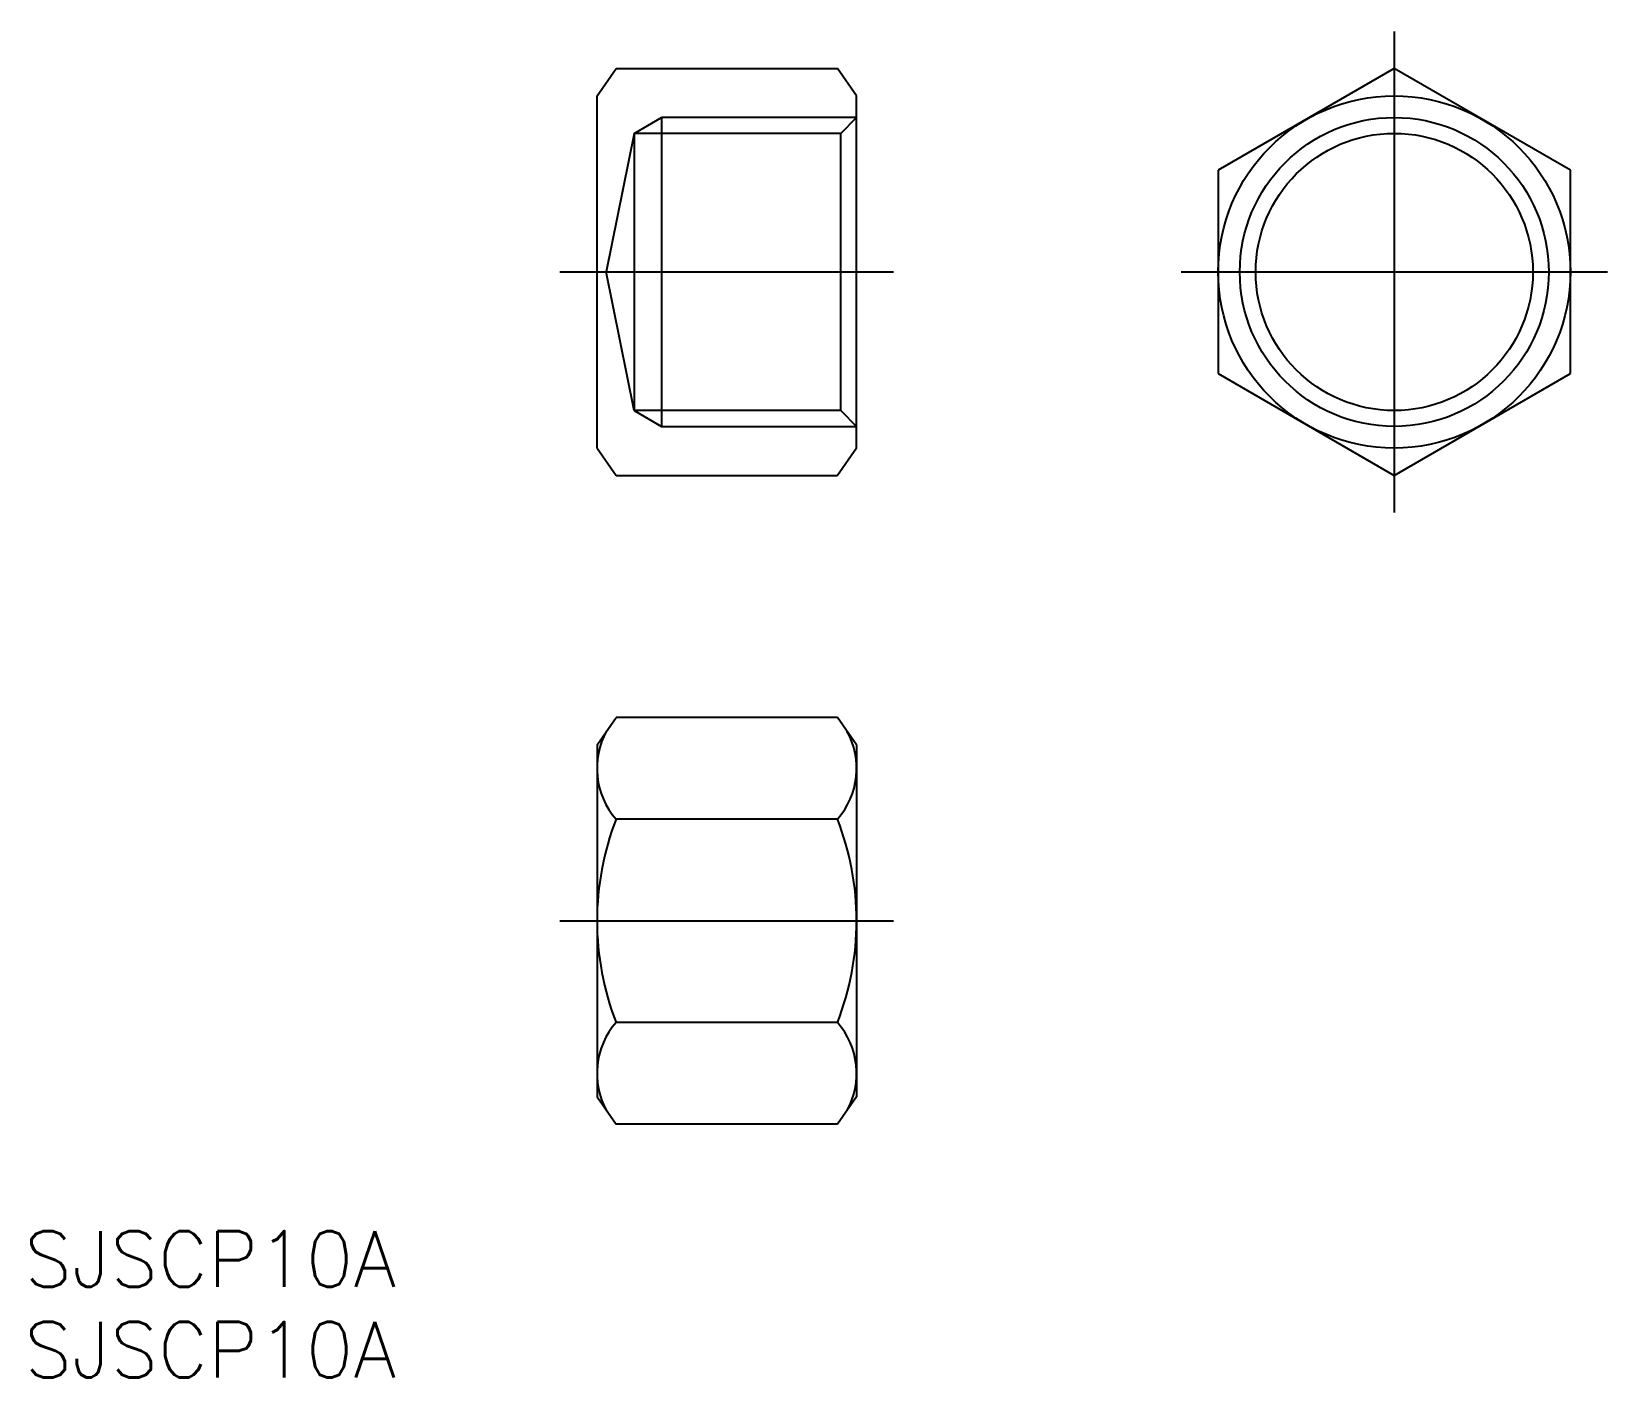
# Model space of a CAD drawing. Extents: x -73.5 to 11.5, y -59.6 to 13.
import ezdxf

# ---------------------------------------------------------------- set-up
doc = ezdxf.new("R2010")
doc.units = 0
doc.linetypes.add('CENTER', pattern=[50.8, 31.75, -6.35, 6.35, -6.35])
doc.layers.get('0').update_dxf_attribs({"linetype": 'CONTINUOUS'})
doc.layers.add('CENTER', color=1, linetype='CENTER')
doc.styles.get("Standard").update_dxf_attribs({"font": 'txt.shx', "height": 3, "bigfont": 'bigfont.shx'})

msp = doc.modelspace()

# ---------------------------------------------------------------- linework, layer by layer
at = {"color": 7, "linetype": 'CONTINUOUS'}
for p, q in [((-43, 9.5), (-41.971, 10.97)), ((-41.971, 10.97), (-30.029, 10.97)), ((-29, 9.5), (-30.029, 10.97)), ((0, 10.97), (-9.5, 5.485)), ((9.5, 5.485), (0, 10.97)), ((-43, -9.5), (-43, 9.5)), ((-29, -9.5), (-29, 9.5)), ((-39.517, 8.331), (-39.517, -8.331)), ((-29.856, 7.475), (-29, 8.331)), ((-41, 7.475), (-42.5, 0)), ((-41, 7.475), (-41, -7.475)), ((-29.856, 7.475), (-41, 7.475)), ((-29.856, -7.475), (-29.856, 7.475)), ((-9.5, 5.485), (-9.5, -5.485)), ((9.5, -5.485), (9.5, 5.485)), ((-41, -7.475), (-42.5, 0)), ((-9.5, -5.485), (0, -10.97)), ((0, -10.97), (9.5, -5.485)), ((-29.856, -7.475), (-41, -7.475)), ((-29.856, -7.475), (-29, -8.331)), ((-43, -9.5), (-41.971, -10.97)), ((-29, -9.5), (-30.029, -10.97)), ((-41.971, -10.97), (-30.029, -10.97)), ((-43, -25.5), (-41.971, -24.03)), ((-30.029, -24.03), (-41.971, -24.03)), ((-29, -25.5), (-30.029, -24.03)), ((-43, -25.5), (-43, -44.5)), ((-29, -25.5), (-29, -44.5)), ((-30.029, -29.515), (-41.971, -29.515)), ((-30.029, -40.485), (-41.971, -40.485)), ((-43, -44.5), (-41.971, -45.97)), ((-29, -44.5), (-30.029, -45.97)), ((-30.029, -45.97), (-41.971, -45.97))]:
    msp.add_line(p, q, dxfattribs=at)
at = {"color": 3, "linetype": 'CONTINUOUS'}
for p, q in [((-41, 7.475), (-39.517, 8.331)), ((-29, 8.331), (-39.517, 8.331)), ((-41, -7.475), (-39.517, -8.331)), ((-39.517, -8.331), (-29, -8.331))]:
    msp.add_line(p, q, dxfattribs=at)
at = {"color": 7, "linetype": 'CONTINUOUS'}
for radius in [9.5, 7.475]:
    msp.add_circle((0, 0), radius, dxfattribs=at)
at = {"color": 3, "linetype": 'CONTINUOUS'}
msp.add_circle((0, 0), 8.331, dxfattribs=at)
at = {"color": 7, "linetype": 'CONTINUOUS'}
for centre, radius, start, end in [((-38.831, -26.773), 4.169, 151.13621, 221.13621), ((-33.169, -26.773), 4.169, 318.86379, 28.86379), ((-27.869, -35), 15.131, 158.7474, 201.2526), ((-44.131, -35), 15.131, 338.7474, 21.2526), ((-38.831, -43.227), 4.169, 138.86379, 208.86379), ((-33.169, -43.227), 4.169, 331.13621, 41.13621)]:
    msp.add_arc(centre, radius, start, end, dxfattribs=at)
at = {"layer": 'CENTER', "color": 1, "linetype": 'CENTER'}
for p, q in [((0, 12.97), (0, -12.97)), ((-45.003, 0), (-27, 0)), ((-11.5, 0), (11.5, 0)), ((-45, -35), (-27, -35))]:
    msp.add_line(p, q, dxfattribs=at)

# ---------------------------------------------------------------- texts
at = {"color": 7, "linetype": 'CONTINUOUS'}
for p in [(-73.886, -54.732), (-73.886, -59.629)]:
    msp.add_text('SJSCP10A', height=3, dxfattribs=at).set_placement(p)

doc.saveas('drawing.dxf')
